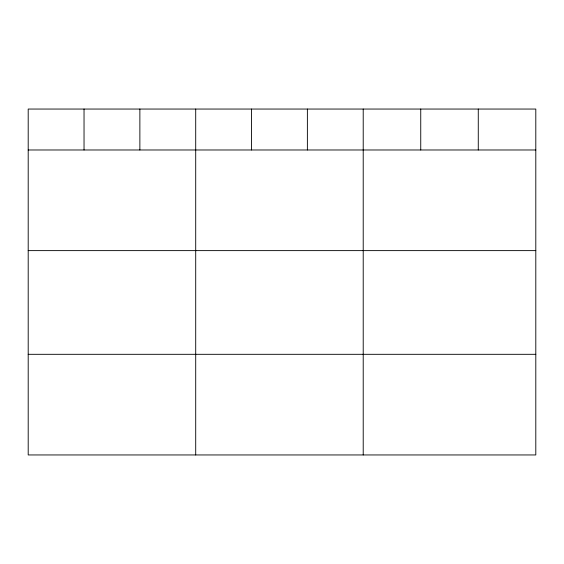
<?xml version="1.0" encoding="UTF-8"?>
<svg xmlns="http://www.w3.org/2000/svg" width="564" height="564" viewBox="0 0 564 564"><rect width="100%" height="100%" fill="white"/><g stroke="black" fill="none" stroke-linecap="round" stroke-linejoin="round"><path stroke-width="0.85" d="M535.8 149.982L535.8 454.951L28.2 454.951L28.2 109.049L535.8 109.049L535.8 149.982L28.2 149.982M28.2 250.62L535.8 250.62M28.2 354.312L535.8 354.312M478.272 109.049L478.272 149.982M420.744 109.049L420.744 149.982M363.216 109.049L363.216 454.951M307.38 109.049L307.38 149.982M251.544 109.049L251.544 149.982M195.708 109.049L195.708 454.951M139.872 109.049L139.872 149.982M84.036 109.049L84.036 149.982"/></g></svg>
